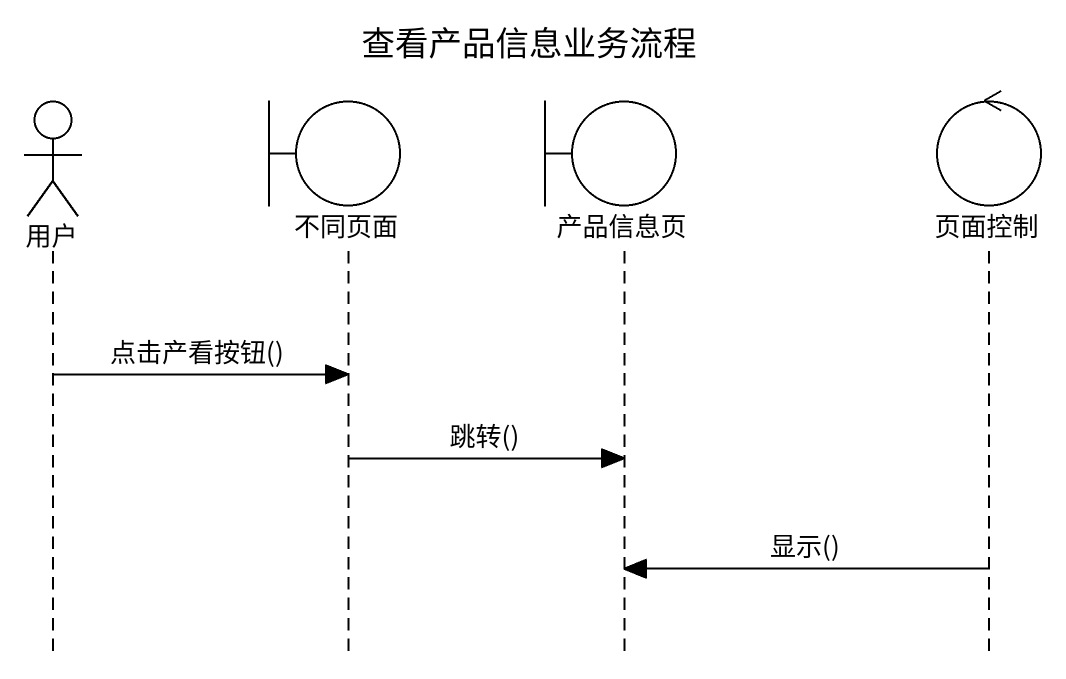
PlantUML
@startuml
title 查看产品信息业务流程
hide footbox
actor 用户
boundary 不同页面
boundary 产品信息页
control 页面控制

用户 -> 不同页面 : 点击产看按钮()
不同页面 -> 产品信息页 : 跳转()
页面控制 -> 产品信息页 : 显示()
@enduml
